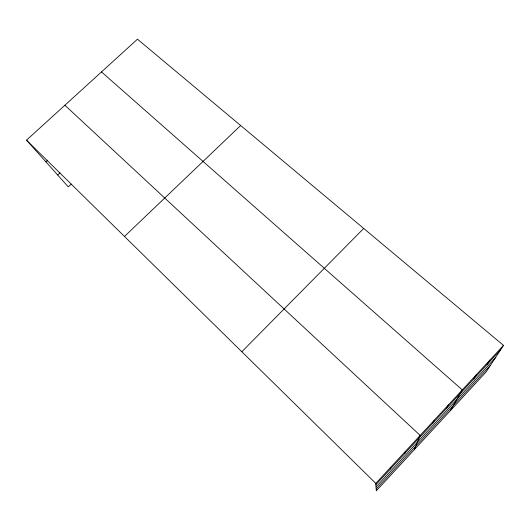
<?xml version="1.0" encoding="UTF-8"?>
<svg xmlns="http://www.w3.org/2000/svg" width="530" height="530" viewBox="0 0 530 530"><rect width="100%" height="100%" fill="white"/><g stroke="black" fill="none" stroke-linecap="round" stroke-linejoin="round"><path stroke-width="0.79" d="M390.418 468.97L390.696 467.261M404.834 453.382L405.49 451.275M414.341 449.665L420.177 435.415L64.892 105.238M432.944 423.006L434.322 420.131M446.638 408.206L448.36 404.96M450.526 410.492L462.292 389.901L101.502 71.928M473.734 378.923L476.132 374.955M487.136 364.435L489.866 360.115M503.5 345.388L486.036 372.053L376.333 490.807L375.79 483.367L26.5 140.172L137.469 39.193L503.5 345.388L375.79 483.367M376.048 486.878L495.278 357.942M376.194 488.958L490.396 365.395M375.883 484.678L500.446 350.052M241.819 351.741L363.706 228.443M124.484 236.453L240.66 125.517M71.239 184.109L68.284 186.865L26.5 140.172M57.651 174.98L59.983 172.826M45.905 161.855L47.72 160.186"/></g></svg>
